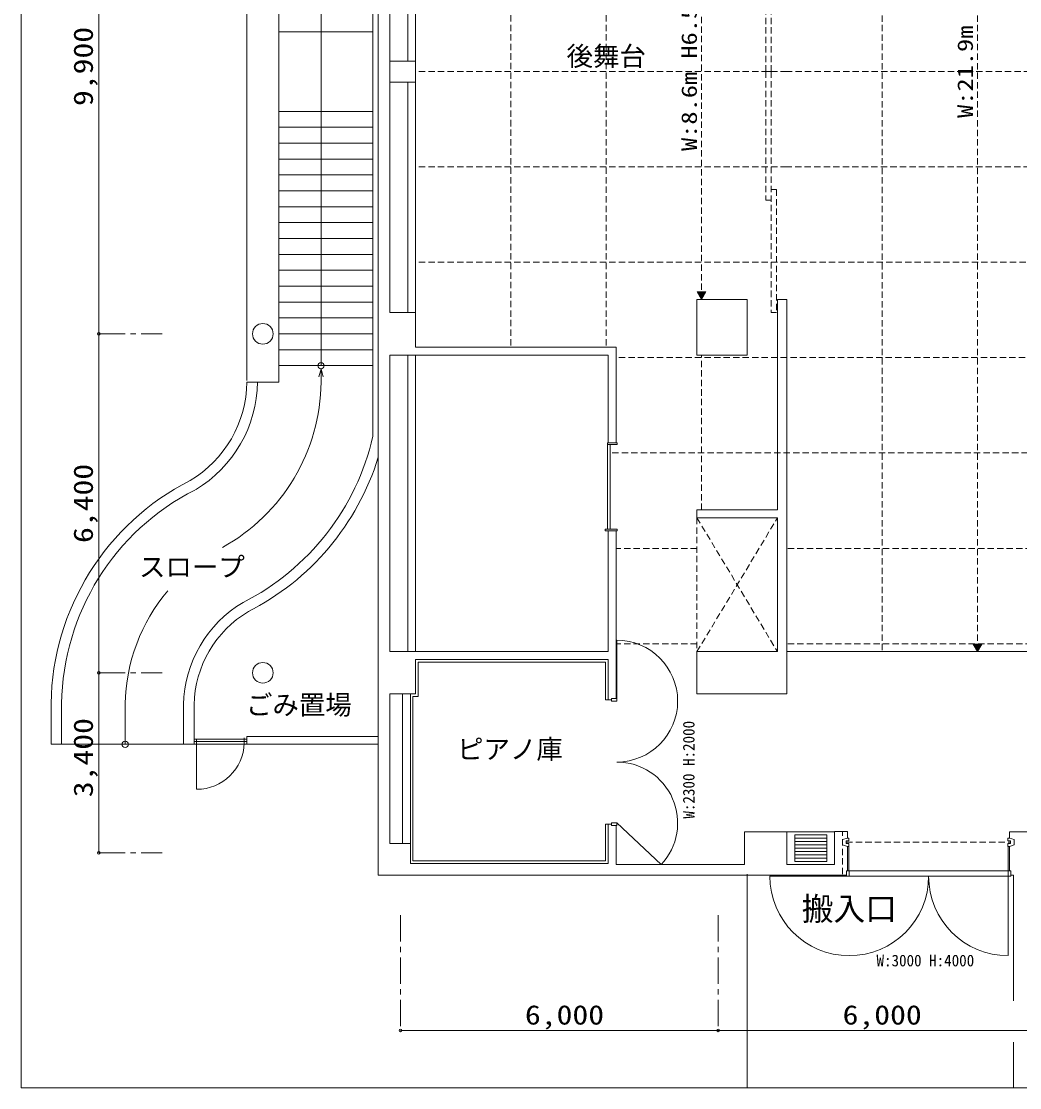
# Model space of a CAD drawing. Units: millimetres, scale not verified. Extents: x -27622 to 28378, y -25776 to 13441.
# Drawn here: x -27622 to -8743, y -25759 to -5603 of the extents above; entities that cross this region are included whole.
import ezdxf
from ezdxf.enums import TextEntityAlignment as Align

# ---------------------------------------------------------------- set-up
doc = ezdxf.new("R2010")
doc.units = ezdxf.units.MM
doc.header["$LTSCALE"] = 100
doc.linetypes.add('CHAIN1', pattern=[8, 5, -1, 1, -1])
doc.linetypes.add('DASHED1', pattern=[1.8, 1.2, -0.6])
for name, color, linetype, lineweight in [('0-0', 7, 'Continuous', 18), ('0-1', 4, 'Continuous', 18), ('F-F', 7, 'Continuous', 18)]:
    doc.layers.add(name, color=color, linetype=linetype, lineweight=lineweight)
doc.layers.add('0-A', color=7, linetype='Continuous')
doc.styles.add('HGｺﾞｼｯｸE', font='')
doc.styles.add('ＭＳ ゴシック', font='')
doc.styles.get('HGｺﾞｼｯｸE').set_extended_font_data('HGｺﾞｼｯｸE')
doc.styles.get('ＭＳ ゴシック').set_extended_font_data('MS Gothic')

msp = doc.modelspace()

# ---------------------------------------------------------------- linework, layer by layer
at = {"layer": '0-0'}
for p, q in [((-20872, -21741.9), (-20872, 8634.2)), ((-20651.7, -11109.2), (-20651.7, -1998.4)), ((-20315.2, -6353.6), (-20315.2, -1998.4)), ((-20165.1, -11109.2), (-20165.1, -1998.4)), ((-20972.1, -13447.3), (-20972.1, -2492.2)), ((-21953.4, -12110.4), (-21953.4, -2811)), ((-22754.2, -12420.8), (-22754.2, -3071.2)), ((-23354.9, -12390.7), (-23354.9, -3266.3)), ((-22754.2, -5802.9), (-20972.1, -5802.9)), ((-20165.1, -6353.6), (-20651.7, -6353.6)), ((-20165.1, -6754), (-20651.7, -6754)), ((-20315.2, -11109.2), (-20315.2, -6754)), ((-22754.2, -7304.7), (-20972.1, -7304.7)), ((-22754.2, -7605.1), (-20972.1, -7605.1)), ((-22754.2, -7905.4), (-20972.1, -7905.4)), ((-22754.2, -8205.8), (-20972.1, -8205.8)), ((-22754.2, -8506.1), (-20972.1, -8506.1)), ((-22754.2, -8806.5), (-20972.1, -8806.5)), ((-22754.2, -9106.8), (-20972.1, -9106.8)), ((-22754.2, -9407.2), (-20972.1, -9407.2)), ((-22754.2, -9707.6), (-20972.1, -9707.6)), ((-22754.2, -10007.9), (-20972.1, -10007.9)), ((-22754.2, -10308.3), (-20972.1, -10308.3)), ((-22754.2, -10608.6), (-20972.1, -10608.6)), ((-14844.8, -10858.9), (-13893.7, -10858.9)), ((-14844.8, -11910.2), (-14844.8, -10858.9)), ((-14840.3, -10717.5), (-14677, -10717.5)), ((-14758.6, -10858.9), (-14840.3, -10717.5)), ((-14679.6, -10722), (-14837.7, -10722)), ((-14682.5, -10727), (-14834.8, -10727)), ((-14685.4, -10732), (-14831.9, -10732)), ((-14688.3, -10737), (-14829, -10737)), ((-14691.1, -10742), (-14826.1, -10742)), ((-14694, -10747), (-14823.2, -10747)), ((-14696.9, -10752), (-14820.4, -10752)), ((-14699.8, -10757), (-14817.5, -10757)), ((-14702.7, -10762), (-14814.6, -10762)), ((-14705.6, -10767), (-14811.7, -10767)), ((-14708.5, -10772), (-14808.8, -10772)), ((-14711.4, -10777), (-14805.9, -10777)), ((-14714.2, -10782), (-14803, -10782)), ((-14717.1, -10787), (-14800.2, -10787)), ((-14720, -10792), (-14797.3, -10792)), ((-14722.9, -10797), (-14794.4, -10797)), ((-14725.8, -10802), (-14791.5, -10802)), ((-14728.7, -10807), (-14788.6, -10807)), ((-14731.6, -10812), (-14785.7, -10812)), ((-14734.4, -10817), (-14782.8, -10817)), ((-14737.3, -10822), (-14779.9, -10822)), ((-14740.2, -10827), (-14777.1, -10827)), ((-14743.1, -10832), (-14774.2, -10832)), ((-14746, -10837), (-14771.3, -10837)), ((-14748.9, -10842), (-14768.4, -10842)), ((-14751.8, -10847), (-14765.5, -10847)), ((-14754.7, -10852), (-14762.6, -10852)), ((-14757.5, -10857), (-14759.7, -10857)), ((-14758.6, -10858.9), (-14677, -10717.5)), ((-13893.7, -10858.9), (-13893.7, -11910.2)), ((-13323, -10858.9), (-13142.8, -10858.9)), ((-13323, -14838.7), (-13323, -10858.9)), ((-13142.8, -10858.9), (-13142.8, -17516.8)), ((-22754.2, -10909), (-20972.1, -10909)), ((-22754.2, -11209.3), (-20972.1, -11209.3)), ((-20165.1, -11109.2), (-20651.7, -11109.2)), ((-20165.1, -11760), (-20165.1, -11109.2)), ((-22754.2, -11509.7), (-20972.1, -11509.7)), ((-22754.2, -11810.1), (-20972.1, -11810.1)), ((-20165.1, -11760), (-16371.6, -11760)), ((-16371.6, -11760), (-16371.6, -13572.2)), ((-20651.7, -17516.9), (-20651.7, -11910.2)), ((-20651.7, -11910.2), (-20165.1, -11910.2)), ((-20315.2, -11910.2), (-20315.2, -17516.9)), ((-20165.1, -11910.2), (-16521.8, -11910.2)), ((-20165.1, -11910.2), (-20165.1, -17516.9)), ((-16521.8, -11910.2), (-16521.8, -13572.2)), ((-13893.7, -11910.2), (-14844.8, -11910.2)), ((-22754.2, -12110.4), (-20972.1, -12110.4)), ((-21993.6, -12320.4), (-21953.4, -12170.2)), ((-21953.4, -12420.8), (-21953.4, -12170.2)), ((-21913.1, -12320.4), (-21953.4, -12170.2)), ((-22754.2, -12420.8), (-23354.9, -12420.8)), ((-16536.8, -13602.2), (-16536.8, -15204.1)), ((-16371.6, -13572.2), (-16521.8, -13572.2)), ((-16486.8, -13602.2), (-16486.8, -15204.1)), ((-14844.8, -14838.7), (-14844.8, -14988.8)), ((-14844.8, -14838.7), (-13323, -14838.7)), ((-14844.8, -14988.8), (-13323, -14988.8)), ((-13323, -17516.8), (-13323, -14988.8)), ((-16521.8, -17516.9), (-16521.8, -15234.1)), ((-16371.6, -15234.1), (-16521.8, -15234.1)), ((-16371.6, -15234.1), (-16371.6, -18402.9)), ((-16361.6, -18453), (-16361.6, -17301.6)), ((-20165.1, -17516.9), (-20651.7, -17516.9)), ((-20165.1, -17516.9), (-16521.8, -17516.9)), ((-14844.8, -17516.8), (-13323, -17516.8)), ((-13142.8, -18317.8), (-13142.8, -17516.8)), ((-13142.8, -17516.8), (-2930.6, -17516.8)), ((-9620.2, -17375.4), (-9456.9, -17375.4)), ((-9538.5, -17516.8), (-9620.2, -17375.4)), ((-9459.5, -17379.9), (-9617.5, -17379.9)), ((-9462.3, -17384.9), (-9614.7, -17384.9)), ((-9465.2, -17389.9), (-9611.8, -17389.9)), ((-9468.1, -17394.9), (-9608.9, -17394.9)), ((-9471, -17399.9), (-9606, -17399.9)), ((-9473.9, -17404.9), (-9603.1, -17404.9)), ((-9476.8, -17409.9), (-9600.2, -17409.9)), ((-9479.7, -17414.9), (-9597.3, -17414.9)), ((-9482.6, -17419.9), (-9594.4, -17419.9)), ((-9485.4, -17424.9), (-9591.6, -17424.9)), ((-9488.3, -17429.9), (-9588.7, -17429.9)), ((-9491.2, -17434.9), (-9585.8, -17434.9)), ((-9494.1, -17439.9), (-9582.9, -17439.9)), ((-9497, -17444.9), (-9580, -17444.9)), ((-9499.9, -17449.9), (-9577.1, -17449.9)), ((-9502.8, -17454.9), (-9574.2, -17454.9)), ((-9505.6, -17459.9), (-9571.4, -17459.9)), ((-9508.5, -17464.9), (-9568.5, -17464.9)), ((-9511.4, -17469.9), (-9565.6, -17469.9)), ((-9514.3, -17474.9), (-9562.7, -17474.9)), ((-9517.2, -17479.9), (-9559.8, -17479.9)), ((-9520.1, -17484.9), (-9556.9, -17484.9)), ((-9523, -17489.9), (-9554, -17489.9)), ((-9525.9, -17494.9), (-9551.1, -17494.9)), ((-9528.7, -17499.9), (-9548.3, -17499.9)), ((-9531.6, -17504.9), (-9545.4, -17504.9)), ((-9534.5, -17509.9), (-9542.5, -17509.9)), ((-9537.4, -17514.9), (-9539.6, -17514.9)), ((-9538.5, -17516.8), (-9456.9, -17375.4)), ((-20165.1, -18317.8), (-20165.1, -17667)), ((-20165.1, -17667), (-16521.8, -17667)), ((-20115, -17717.1), (-16571.9, -17717.1)), ((-20115, -18367.9), (-20115, -17717.1)), ((-16571.9, -17717.1), (-16571.9, -18427.9)), ((-16521.8, -17667), (-16521.8, -18427.9)), ((-20651.7, -18317.8), (-20165.1, -18317.8)), ((-20651.7, -21144.4), (-20651.7, -18317.8)), ((-20415.5, -18317.8), (-20415.5, -21144.4)), ((-20265.3, -18317.8), (-20265.3, -21144.4)), ((-27059.3, -18495.9), (-27059.3, -19268.9)), ((-26859.1, -18495.9), (-26859.1, -19268.9)), ((-25657.7, -18507), (-25657.7, -19268.9)), ((-24556.3, -18518), (-24556.3, -19268.9)), ((-24356.1, -18518), (-24356.1, -19268.9)), ((-20215.3, -18367.9), (-20115, -18367.9)), ((-20215.3, -18367.9), (-20215.2, -21471.6)), ((-16521.8, -18427.9), (-16571.9, -18427.9)), ((-16461.7, -18427.9), (-16521.8, -18427.9)), ((-16461.7, -18402.9), (-16461.7, -18453)), ((-16461.7, -18453), (-16361.6, -18453)), ((-23405, -19243.9), (-23405, -19143.8)), ((-23354.9, -19118.7), (-20872, -19118.7)), ((-23354.9, -19118.7), (-23354.9, -19268.9)), ((-27059.3, -19268.9), (-20872, -19268.9)), ((-24556.3, -19268.9), (-24356.1, -19268.9)), ((-23354.9, -19168.8), (-24356.1, -19168.8)), ((-23354.9, -19218.9), (-24356.1, -19218.9)), ((-24306, -19168.8), (-24306, -19218.9)), ((-24306, -19168.8), (-24306, -19218.9)), ((-24306, -19168.8), (-24306, -19218.9)), ((-24306, -19218.9), (-24306, -20119.9)), ((-23405, -19168.8), (-23405, -19218.9)), ((-23405, -19168.8), (-23405, -19218.9)), ((-23405, -19168.8), (-23405, -19218.9)), ((-23354.9, -19268.9), (-20872, -19268.9)), ((-16461.7, -20755.7), (-16361.6, -20755.7)), ((-16361.6, -20755.7), (-16361.6, -20805.8)), ((-16361.6, -20755.7), (-15520.2, -21541.6)), ((-16571.9, -20780.7), (-16571.9, -21471.6)), ((-16571.9, -20780.7), (-16521.8, -20780.7)), ((-16521.8, -20780.7), (-16521.8, -21521.6)), ((-16371.6, -20805.8), (-16371.6, -21541.6)), ((-13142.8, -20920.9), (-13943.7, -20920.9)), ((-13943.7, -20920.9), (-13943.7, -21541.6)), ((-13142.8, -20920.9), (-12241.7, -20920.9)), ((-13142.8, -21541.6), (-13142.8, -20920.9)), ((-12241.7, -20919.6), (-12001.4, -20919.6)), ((-12241.7, -21541.6), (-12241.7, -20919.6)), ((-20265.3, -21144.4), (-20651.7, -21144.4)), ((-20265.3, -21521.6), (-20265.3, -21144.4)), ((-20215.2, -21471.6), (-20215.2, -21094.3)), ((-12992.6, -20981), (-12992.6, -21481.6)), ((-12391.9, -20981), (-12992.6, -20981)), ((-12992.6, -21043.5), (-12391.9, -21043.5)), ((-12992.6, -21106.1), (-12391.9, -21106.1)), ((-12391.9, -21481.6), (-12391.9, -20981)), ((-12091.5, -21071.1), (-12091.5, -21171.2)), ((-11971.4, -21096.1), (-12021.5, -21096.1)), ((-11971.4, -21041), (-12001.4, -21041)), ((-11971.4, -21041), (-11971.4, -21096.1)), ((-11971.4, -21201.2), (-11971.4, -21146.2)), ((-8967.8, -21041), (-8967.8, -21096.1)), ((-8967.8, -21041), (-8937.8, -21041)), ((-8967.8, -21096.1), (-8917.8, -21096.1)), ((-8967.8, -21201.2), (-8967.8, -21146.2)), ((-12992.6, -21168.7), (-12391.9, -21168.7)), ((-12992.6, -21231.3), (-12391.9, -21231.3)), ((-12992.6, -21293.8), (-12391.9, -21293.8)), ((-12992.6, -21356.4), (-12391.9, -21356.4)), ((-12091.5, -21171.2), (-12001.4, -21201.2)), ((-12001.4, -21661.8), (-12001.4, -21201.2)), ((-11971.4, -21201.2), (-12001.4, -21201.2)), ((-11976.4, -21661.8), (-11976.4, -21201.2)), ((-8967.8, -21201.2), (-8937.8, -21201.2)), ((-8962.8, -21201.2), (-8962.8, -21661.8)), ((-20265.3, -21521.6), (-16521.8, -21521.6)), ((-20215.2, -21471.6), (-16571.9, -21471.6)), ((-16371.6, -21541.6), (-13943.7, -21541.6)), ((-13142.8, -21541.6), (-12241.7, -21541.6)), ((-12992.6, -21419), (-12391.9, -21419)), ((-12992.6, -21481.6), (-12391.9, -21481.6)), ((-20872, -21741.9), (-12016.5, -21741.9)), ((-13893.7, -21721.8), (-13893.7, -25759.4)), ((-11966.4, -21761.9), (-13468.2, -21761.9)), ((-11966.4, -21661.8), (-11966.4, -21761.9)), ((-11966.4, -21661.8), (-8962.8, -21661.8)), ((-11966.4, -21761.9), (-8962.8, -21761.9)), ((-8962.8, -21661.8), (-8962.8, -21761.9)), ((-8962.8, -21761.9), (-8962.8, -23263.7)), ((-8937.8, -21661.8), (-8912.8, -21661.8)), ((-8912.8, -21661.8), (-8912.8, -21741.9)), ((-8857.7, -21741.9), (-8912.8, -21741.9)), ((-8857.7, -24117.8), (-8857.7, -21741.9)), ((-8857.7, -25759.4), (-8857.7, -24899.3))]:
    msp.add_line(p, q, dxfattribs=at)
at = {"layer": '0-0', "linetype": 'DASHED1'}
for p, q in [((-13443.5, -6553.8), (-13443.5, -1897.9)), ((-13544, -6553.8), (-13544, -4125.7)), ((-13443.5, -6553.8), (-13544, -6553.8)), ((-13544, -6553.8), (-13544, -8981.9)), ((-13443.5, -6553.8), (-13544, -6553.8)), ((-13443.5, -6553.8), (-13443.5, -11109.6)), ((-13343, -8781.6), (-13443.5, -8781.6)), ((-13343, -8781.6), (-13343, -11109.6)), ((-13544, -8981.9), (-13443.5, -8981.9)), ((-13343, -11109.6), (-13443.5, -11109.6)), ((-14844.8, -14988.8), (-13323, -17516.8)), ((-14844.8, -17516.8), (-13323, -14988.8)), ((-14844.8, -14988.8), (-14844.8, -17516.8)), ((-12091.5, -21721.8), (-12091.5, -20919.6)), ((-12021.5, -21121.1), (-8917.8, -21121.1))]:
    msp.add_line(p, q, dxfattribs=at)
at = {"layer": '0-0'}
for points in [[(-16356.6, -13602.2), (-16536.8, -13602.2), (-16536.8, -13572.2), (-16356.6, -13572.2)], [(-16356.6, -15204.1), (-16356.6, -15234.1), (-16581.9, -15234.1), (-16581.9, -15204.1)], [(-12016.5, -21761.9), (-11966.4, -21761.9), (-11966.4, -21661.8), (-12016.5, -21661.8)], [(-8962.8, -21761.9), (-8912.8, -21761.9), (-8912.8, -21661.8), (-8962.8, -21661.8)]]:
    msp.add_lwpolyline(points, close=True, dxfattribs=at)
for points in [[(-13142.8, -18317.8), (-14844.8, -18317.8), (-14844.8, -17516.8)], [(-16461.7, -18402.9), (-16361.6, -18402.9), (-16361.6, -18453)], [(-16461.7, -18427.9), (-16461.7, -18402.9), (-16371.6, -18402.9)], [(-16461.7, -20755.7), (-16461.7, -20805.8), (-16361.6, -20805.8)], [(-16371.6, -20805.8), (-16461.7, -20805.8), (-16461.7, -20780.7), (-16521.8, -20780.7)], [(-12091.5, -21071.1), (-12001.4, -21041), (-12001.4, -20919.6)], [(-8847.7, -21071.1), (-8937.8, -21041), (-8937.8, -20920.9)], [(-8006.7, -21636.7), (-8006.7, -20920.9), (-8937.8, -20920.9)], [(-12021.5, -21096.1), (-12021.5, -21146.2), (-11971.4, -21146.2)], [(-8917.8, -21096.1), (-8917.8, -21146.2), (-8967.8, -21146.2)], [(-8847.7, -21071.1), (-8847.7, -21171.2), (-8937.8, -21201.2), (-8937.8, -21661.8)], [(-12001.4, -21661.8), (-12016.5, -21661.8), (-12016.5, -21741.9)]]:
    msp.add_lwpolyline(points, dxfattribs=at)
for centre, radius in [((-23054.6, -11509.7), 195.2), ((-21953.4, -12110.4), 59.8), ((-23054.6, -17917.3), 195.2), ((-25657.7, -19268.9), 59.8)]:
    msp.add_circle(centre, radius, dxfattribs=at)
for centre, radius, start, end in [((-25557.5, -12390.7), 2202.6, 300.74959, 359.21829), ((-25557.5, -12390.7), 2402.9, 300.74959, 359.31204), ((-25557.5, -12390.7), 3604.3, 298.82324, 359.52225), ((-25557.5, -12390.7), 4705.6, 296.8969, 347.02392), ((-25557.5, -12390.7), 4905.8, 296.8969, 342.76508), ((-22254.5, -18567.7), 4805.3, 116.93666, 179.1445), ((-22254.5, -18567.7), 4605.1, 116.93666, 179.1445), ((-22254.5, -18567.7), 3403.7, 139.74989, 178.95428), ((-22254.5, -18567.7), 2302.4, 120.66562, 178.76407), ((-22254.5, -18567.7), 2102.1, 120.66562, 178.76407), ((-16361.6, -18453), 1151.4, 270, 90), ((-24306, -19218.9), 901.1, 270, 358.40883), ((-16361.6, -20755.7), 1151.4, 316.95216, 90), ((-11966.4, -21761.9), 1501.8, 180, 0), ((-8962.8, -21761.9), 1501.8, 180, 270)]:
    msp.add_arc(centre, radius, start, end, dxfattribs=at)
at = {"layer": '0-1', "linetype": 'DASHED1'}
for p, q in [((-11340.6, 4409.2), (-11340.6, -17516.8)), ((-9538.5, 4409.2), (-9538.5, -17516.8)), ((-18362.9, -1347.6), (-18362.9, -11760)), ((-16560.8, -1347.6), (-16560.8, -11760)), ((-14758.6, -10858.9), (-14758.6, -2248.7)), ((-13142.8, -6553.8), (-20165.1, -6553.8)), ((10537.1, -6553.8), (-13142.8, -6553.8)), ((-13142.8, -8355.9), (-20165.1, -8355.9)), ((5851.2, -8355.9), (-13142.8, -8355.9)), ((-13142.8, -10158.1), (-20165.1, -10158.1)), ((4511, -10158.1), (-13142.8, -10158.1)), ((-13142.8, -11960.2), (-16371.6, -11960.2)), ((-14758.6, -14838.7), (-14758.6, -11910.2)), ((540.7, -11960.2), (-13142.8, -11960.2)), ((772, -13762.4), (-16486.8, -13762.4)), ((-14844.8, -15564.5), (-16371.6, -15564.5)), ((-2209.8, -15564.5), (-13142.8, -15564.5)), ((-14844.8, -17366.7), (-16371.6, -17366.7)), ((-2209.8, -17366.7), (-13142.8, -17366.7))]:
    msp.add_line(p, q, dxfattribs=at)
at = {"layer": '0-1'}
for p, q in [((-26157.9, -11509.7), (-26157.9, -1597.9)), ((-26157.9, -17917.3), (-26157.9, -11509.7)), ((-26157.9, -21321.4), (-26157.9, -17917.3)), ((-20451.5, -24676.4), (-14444.3, -24676.4))]:
    msp.add_line(p, q, dxfattribs=at)
at = {"layer": '0-1', "linetype": 'CHAIN1'}
for p, q in [((-26157.9, -11509.7), (-24957.9, -11509.7)), ((-26157.9, -17917.3), (-24957.9, -17917.3)), ((-26157.9, -21321.4), (-24957.9, -21321.4)), ((-20451.5, -22497.8), (-20451.5, -24676.4)), ((-14444.3, -22497.8), (-14444.3, -24676.4))]:
    msp.add_line(p, q, dxfattribs=at)
at = {"layer": '0-1'}
msp.add_lwpolyline([(-14444.3, -24676.4), (-8437.2, -24676.4), (-2430, -24676.4), (3577.1, -24676.4)], dxfattribs=at)
for centre in [(-26157.9, -11509.7), (-26157.9, -17917.3), (-26157.9, -21321.4), (-20451.5, -24676.4), (-14444.3, -24676.4)]:
    msp.add_circle(centre, 25, dxfattribs=at)
at = {"layer": 'F-F'}
msp.add_line((-27621.7, -25759.4), (28378.3, -25759.4), dxfattribs=at)
msp.add_lwpolyline([(28378.3, 13440.6), (-27621.7, 13440.6), (-27621.7, -25759.4)], dxfattribs=at)

# ---------------------------------------------------------------- texts
at = {"layer": '0-1', "style": 'ＭＳ ゴシック', "width": 1.2}
for s, p in [('9,900', (-26157.9, -7203.8)), ('6,400', (-26157.9, -15463.5)), ('3,400', (-26157.9, -20269.3))]:
    msp.add_text(s, height=366.6, rotation=90, dxfattribs=at).set_placement(p, align=Align.BOTTOM_LEFT)
for p in [(-18097.9, -24676.4), (-12090.8, -24676.4)]:
    msp.add_text('6,000', height=366.6, dxfattribs=at).set_placement(p, align=Align.BOTTOM_LEFT)
at = {"layer": '0-A', "style": 'ＭＳ ゴシック'}
for s, height, width, p in [('W:8.6m H6.5m', 293.3, 1.25, (-14758.6, -8053.8)), ('W:21.9m', 293.3, 1.25, (-9538.5, -7428.8)), ('W:2300 H:2000', 219.9, 0.95, (-14825.5, -20673.5))]:
    msp.add_text(s, height=height, rotation=90, dxfattribs=dict(at, width=width)).set_placement(p, align=Align.BOTTOM_LEFT)
at = {"layer": '0-A', "style": 'HGｺﾞｼｯｸE'}
for s, height, p in [('後舞台', 366.6, (-17310.8, -6553.8)), ('スロープ', 366.6, (-25396.4, -16209.5)), ('ごみ置場', 366.6, (-23373.1, -18816)), ('ピアノ庫', 366.6, (-19381.2, -19654.5)), ('搬入口', 439.9, (-12864.7, -22728.9))]:
    msp.add_text(s, height=height, dxfattribs=at).set_placement(p, align=Align.BOTTOM_LEFT)
at = {"layer": '0-A', "style": 'ＭＳ ゴシック', "width": 0.95}
msp.add_text('W:3000 H:4000', height=219.9, dxfattribs=at).set_placement((-11449.9, -23531.9), align=Align.BOTTOM_LEFT)

doc.saveas('drawing.dxf')
